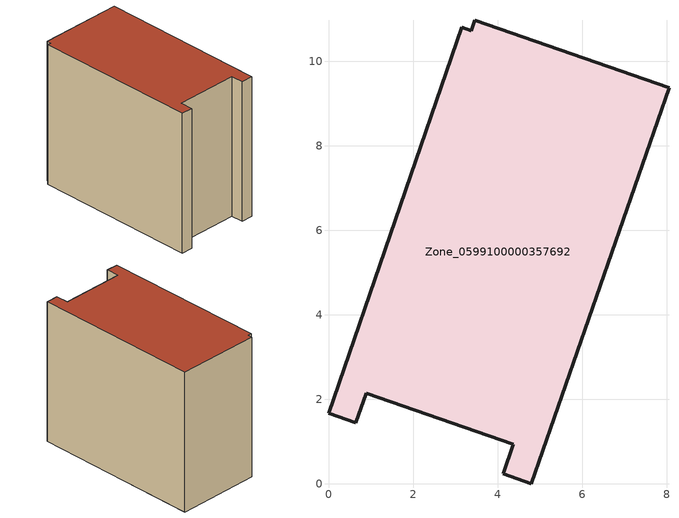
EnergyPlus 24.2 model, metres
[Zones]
Zone_0599100000357692
 floor ground (C_G): 3.46,10.97 8.06,9.37 4.8,0 4.13,0.23 4.37,0.93 0.9,2.14 0.65,1.44 0,1.67 3.15,10.8 3.37,10.72 z0
 wall outside (C_F): 8.06,9.37 3.46,10.97 3.37,10.72 3.15,10.8 0,1.67 0.65,1.44 0.9,2.14 4.37,0.93 4.13,0.23 4.8,0 8.06,9.37 z0:8.38
 roof outside (C_R): 3.37,10.72 3.15,10.8 0,1.67 0.65,1.44 0.9,2.14 4.37,0.93 4.13,0.23 4.8,0 8.06,9.37 3.46,10.97 z8.38
[BUILDING]
Pand.0599100000357692: North Axis=0; Terrain=City; Loads Convergence Tolerance Value=0.04; Temperature Convergence Tolerance Value=0.4; Solar Distribution=FullExterior; Maximum Number of Warmup Days=25; Minimum Number of Warmup Days=1
[Site:Location]
Rotterdam.The.Hague.AP_ZH_NLD Design_Conditions: Latitude=51.96; Longitude=4.45; Time Zone=1; Elevation=-4.5
[SITE:GROUNDTEMPERATURE:BUILDINGSURFACE]
18, 18, 18, 18, 18, 18, 18, 18, 18, 18, 18, 18
[MATERIAL] Thermal Absorptance=0.9; Solar Absorptance=0.7; Visible Absorptance=0.7
Name | Roughness | Thickness | Conductivity | Density | Specific Heat
G.TI.1992-2005 | MediumSmooth | 0.15 | 0.06 | 540 | 1210
F.TI.1992-2005 | Rough | 0.3 | 0.12 | 1920 | 840
R.TI.1992-2005 | MediumRough | 0.2 | 0.08 | 1500 | 1000
[CONSTRUCTION]
C_G: G.TI.1992-2005
C_F: F.TI.1992-2005
C_R: R.TI.1992-2005
[ZONE]
Zone_0599100000357692: Type=1; Multiplier=1; Ceiling Height=Autocalculate; Volume=Autocalculate; Floor Area=autocalculate; Part of Total Floor Area=Yes
[ZONEINFILTRATION:DESIGNFLOWRATE]
Infil_Zone_0599100000357692: Zone or ZoneList or Space or SpaceList=Zone_0599100000357692; Schedule=AlwaysOn; Design Flow Rate Calculation Method=Flow/Area; Flow Rate per Floor Area=0.0015; Constant Term Coefficient=1; Temperature Term Coefficient=0; Velocity Term Coefficient=0; Velocity Squared Term Coefficient=0
[HVACTEMPLATE:ZONE:IDEALLOADSAIRSYSTEM]
Zone_0599100000357692: Maximum Heating Supply Air Temperature=50; Minimum Cooling Supply Air Temperature=13; Maximum Heating Supply Air Humidity Ratio=0.0156; Minimum Cooling Supply Air Humidity Ratio=0.0077; Heating Limit=NoLimit; Cooling Limit=NoLimit; Dehumidification Control Type=ConstantSensibleHeatRatio; Cooling Sensible Heat Ratio=0.7; Dehumidification Setpoint=60; Humidification Control Type=None; Humidification Setpoint=30; Outdoor Air Method=None; Outdoor Air Flow Rate per Person=0.00944; Outdoor Air Flow Rate per Zone Floor Area=0; Outdoor Air Flow Rate per Zone=0; Demand Controlled Ventilation Type=None; Outdoor Air Economizer Type=NoEconomizer; Heat Recovery Type=None; Sensible Heat Recovery Effectiveness=0.7; Latent Heat Recovery Effectiveness=0.65
[ZONECONTROL:THERMOSTAT]
ThermostatControl_Zone_0599100000357692: Zone or ZoneList=Zone_0599100000357692; Control Type Schedule=DualSetpointControlType; Control 1=Thermostat_Zone_0599100000357692; Temperature Difference Between Cutout And Setpoint=0
[THERMOSTATSETPOINT:DUALSETPOINT]
Thermostat_Zone_0599100000357692: Heating Setpoint Temperature Schedule=HeatingSetpoint_Zone_0599100000357692; Cooling Setpoint Temperature Schedule=CoolingSetpoint_Zone_0599100000357692
[SCHEDULE:COMPACT]
HeatingSetpoint_Zone_0599100000357692: Through: 12/31, For: AllDays, Until: 24:00, 21
CoolingSetpoint_Zone_0599100000357692: Through: 12/31, For: AllDays, Until: 24:00, 24
DualSetpointControlType: Through: 12/31, For: AllDays, Until: 24:00, 4
AlwaysOn: Through: 12/31, For: AllDays, Until: 24:00, 1
